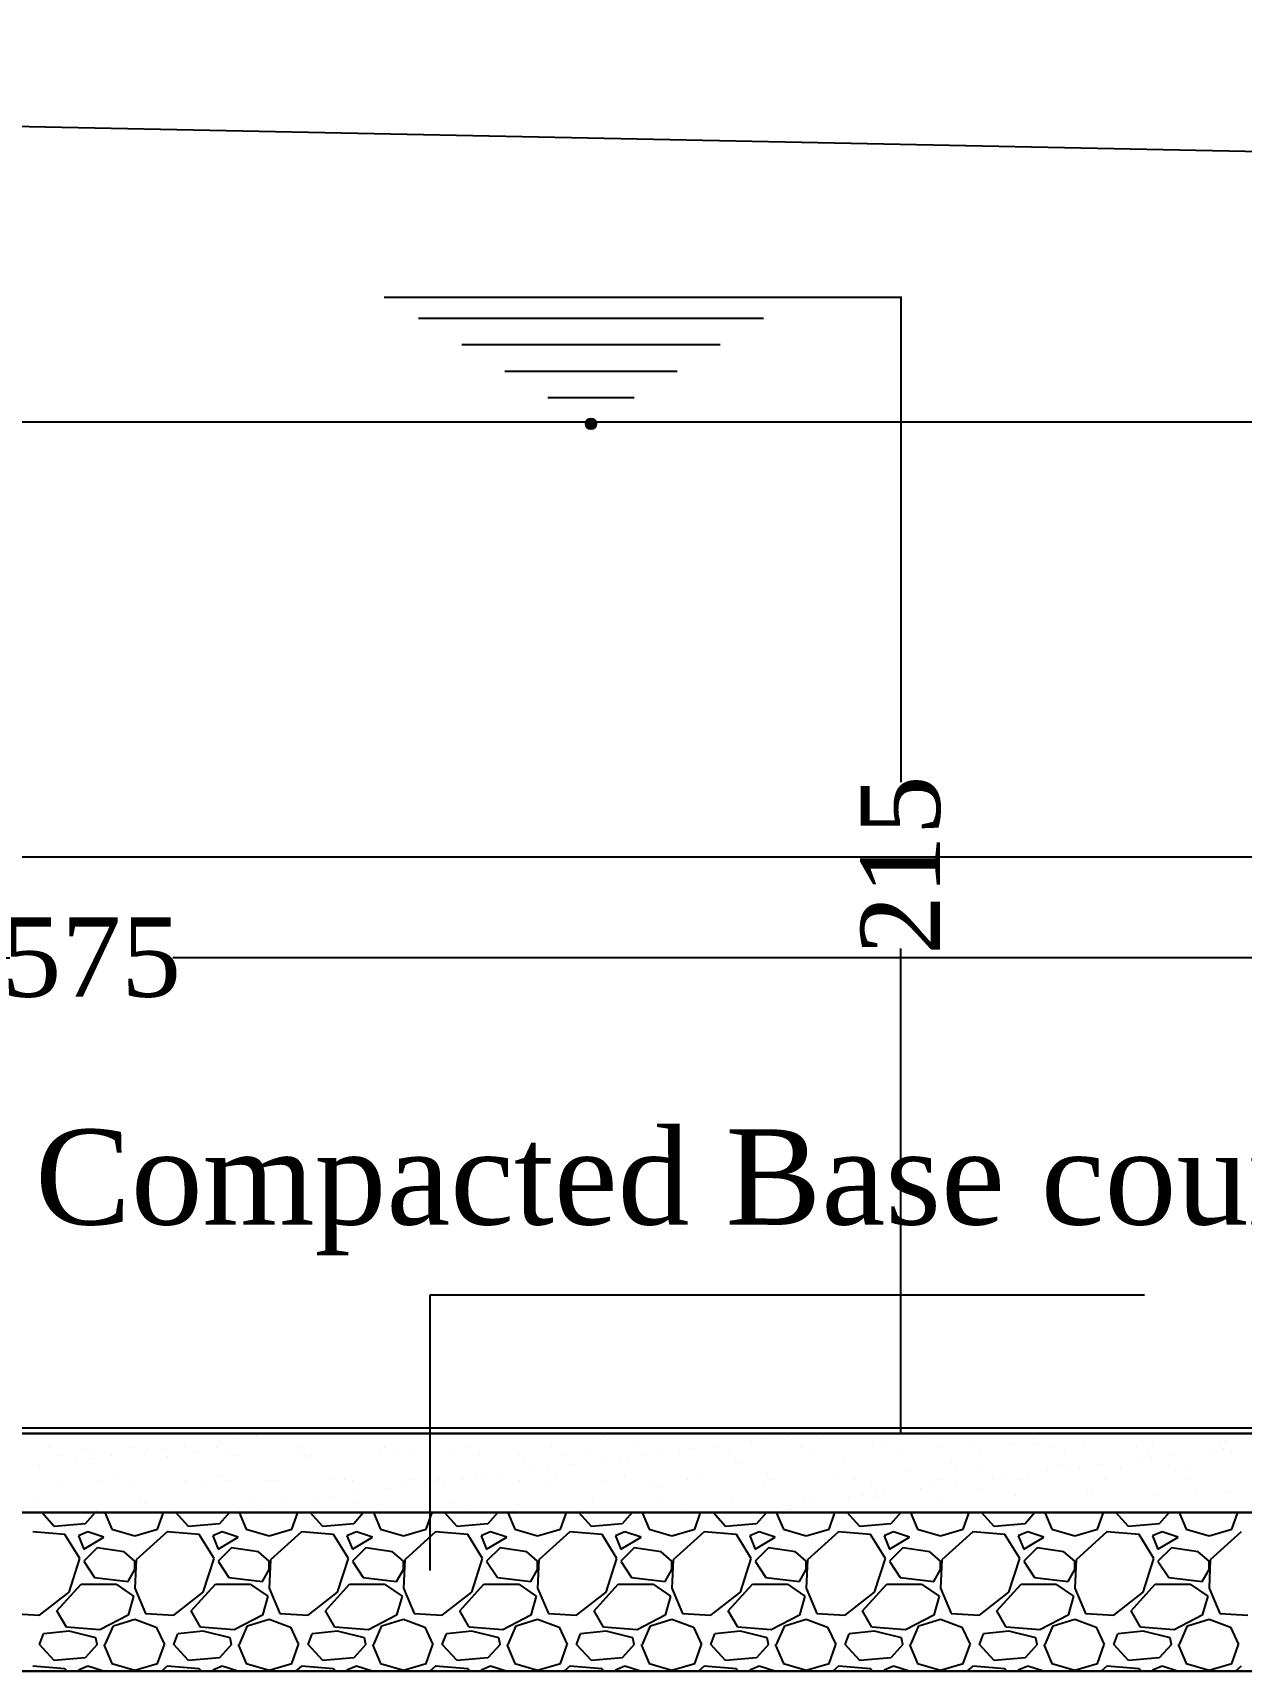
# Model space of a CAD drawing. Header units: centimetres. Extents: x 19229 to 24071, y 9408 to 14021.
# Drawn here: x 22945.7 to 23174.3, y 9780.1 to 10090.1 of the extents above; entities that cross this region are included whole.
import ezdxf

# ---------------------------------------------------------------- set-up
doc = ezdxf.new("R2010")
doc.units = ezdxf.units.CM
doc.layers.get('0').update_dxf_attribs({"linetype": 'CONTINUOUS'})
doc.layers.get('DEFPOINTS').update_dxf_attribs({"linetype": 'CONTINUOUS'})
doc.styles.add('style2', font='times.ttf', dxfattribs={"height": 15})
doc.styles.add('style3', font='times.ttf', dxfattribs={"height": 25})
doc.dimstyles.get("Standard").update_dxf_attribs({"dimtxt": 15, "dimasz": 0.18, "dimexe": 0.18, "dimexo": 0.0625, "dimgap": 0.09, "dimtad": 0, "dimdec": 0, "dimzin": 0, "dimdsep": 46, "dimtxsty": 'style2', "dimcen": 0.09, "dimadec": 0, "dimazin": 0, "dimtfac": 1, "dimtdec": 0, "dimtofl": 0, "dimtmove": 0, "dimatfit": 3, "dimfxl": 1, "dimtolj": 1, "dimtzin": 0, "dimarcsym": 0})
pattern_1 = [(37.5, (206.59, 209.377), (-1.60003, 48.941324), [0, -38.608, 0, -43.18, 0, -41.275]), (7.5, (206.59, 209.377), (44.95233, 71.68251), [0, -20.828, 0, -34.798, 0, -13.335]), (327.5, (175.35, 209.377), (79.09924, 0.14372), [0, -12.7, 0, -45.72, 0, -59.69]), (317.5, (175.35, 209.38), (76.35565, 22.29293), [0, -6.35, 0, -29.972, 0, -34.29])]

# ---------------------------------------------------------------- blocks, each defined once
blk = doc.blocks.new('*D12')
at = {"color": 0, "lineweight": -2, "transparency": 16777216}
for p, q in [((23090.48, 10040.13), (23110.07, 10040.13)), ((23109.89, 10039.95), (23109.89, 9948.36)), ((23109.89, 9825.31), (23109.89, 9916.89)), ((23090.48, 9825.13), (23110.07, 9825.13))]:
    blk.add_line(p, q, dxfattribs=at)
at = {"color": 0, "transparency": 16777216}
for points in [[(23109.86, 10039.95), (23109.92, 10039.95), (23109.89, 10040.13)], [(23109.86, 9825.31), (23109.92, 9825.31), (23109.89, 9825.13)]]:
    blk.add_solid(points, dxfattribs=at)
at = {"layer": 'DEFPOINTS', "color": 0, "transparency": 16777216}
for p in [(23090.41, 10040.13), (23090.41, 9825.13), (23109.89, 9825.13)]:
    blk.add_point(p, dxfattribs=at)
at = {"color": 0, "transparency": 16777216, "insert": (23109.89, 9932.63), "char_height": 15, "attachment_point": 5, "rotation": 90, "style": 'style2'}
blk.add_mtext('\\A1;215', dxfattribs=at)
blk = doc.blocks.new('*D21')
at = {"color": 0, "lineweight": -2, "ltscale": 20, "transparency": 16777216}
for p, q in [((22669.45, 9915.06), (22669.45, 9914.95)), ((22669.63, 9915.13), (22941.32, 9915.13)), ((23243.89, 9915.13), (22972.2, 9915.13)), ((23244.07, 9915.19), (23244.07, 9915.31))]:
    blk.add_line(p, q, dxfattribs=at)
at = {"color": 0, "ltscale": 20, "transparency": 16777216}
for points in [[(22669.63, 9915.16), (22669.63, 9915.1), (22669.45, 9915.13)], [(23243.89, 9915.16), (23243.89, 9915.1), (23244.07, 9915.13)]]:
    blk.add_solid(points, dxfattribs=at)
at = {"layer": 'DEFPOINTS', "color": 0, "ltscale": 20, "transparency": 16777216}
for p in [(22669.45, 9915.13), (23244.07, 9915.13), (23244.07, 9915.13)]:
    blk.add_point(p, dxfattribs=at)
at = {"color": 0, "ltscale": 20, "transparency": 16777216, "insert": (22956.76, 9915.13), "char_height": 15, "attachment_point": 5, "style": 'style2'}
blk.add_mtext('\\A1;575', dxfattribs=at)
blk = doc.blocks.new('*D22')
at = {"color": 0, "lineweight": -2, "ltscale": 20, "transparency": 16777216}
for p, q in [((20884.07, 10041.3), (20884.07, 9933.95)), ((23244.07, 10041.3), (23244.07, 9933.95)), ((20884.25, 9934.13), (22094.79, 9934.13)), ((23243.89, 9934.13), (22138, 9934.13))]:
    blk.add_line(p, q, dxfattribs=at)
at = {"color": 0, "ltscale": 20, "transparency": 16777216}
for points in [[(20884.25, 9934.16), (20884.25, 9934.1), (20884.07, 9934.13)], [(23243.89, 9934.16), (23243.89, 9934.1), (23244.07, 9934.13)]]:
    blk.add_solid(points, dxfattribs=at)
at = {"layer": 'DEFPOINTS', "color": 0, "ltscale": 20, "transparency": 16777216}
for p in [(20884.07, 10041.36), (23244.07, 10041.36), (23244.07, 9934.13)]:
    blk.add_point(p, dxfattribs=at)
at = {"color": 0, "ltscale": 20, "transparency": 16777216, "insert": (22116.39, 9934.13), "char_height": 15, "attachment_point": 5, "style": 'style2'}
blk.add_mtext('\\A1;2360', dxfattribs=at)

msp = doc.modelspace()

# ---------------------------------------------------------------- hatches: boundary and pattern name
h = msp.add_hatch(color=7)
h.dxf.hatch_style = 1
h.paths.add_polyline_path([(23050.29, 10016.13, 1), (23052.29, 10016.13, 1)])
h = msp.add_hatch()
h.set_pattern_fill('AR-SAND')
h.set_pattern_definition(pattern_1)
h.paths.add_polyline_path([(23245.07, 9825.13), (22846.17, 9825.13), (22846.17, 9815.13), (22846.17, 9810.13), (23245.07, 9810.13)])
h = msp.add_hatch()
h.set_pattern_fill('AR-SAND')
h.set_pattern_definition(pattern_1)
h.paths.add_polyline_path([(23245.07, 9825.13), (22846.17, 9825.13), (22846.17, 9815.13), (22846.17, 9810.13), (23245.07, 9810.13)])

# ---------------------------------------------------------------- linework, layer by layer
at = {"color": 7, "ltscale": 20}
msp.add_line((22068.45, 10090.13), (23254.33, 10066.13), dxfattribs=at)
at = {"color": 7}
for p, q in [((23012.16, 10040.13), (23090.41, 10040.13)), ((23018.68, 10036.13), (23083.89, 10036.13)), ((23026.83, 10031.13), (23075.74, 10031.13)), ((23034.98, 10026.13), (23067.59, 10026.13)), ((23043.14, 10021.13), (23059.44, 10021.13)), ((20883.07, 10016.51), (23245.07, 10016.51)), ((23020.84, 9799.18), (23020.84, 9851.34)), ((23020.84, 9851.34), (23155.98, 9851.34)), ((23243.57, 9826.13), (22445.07, 9826.13)), ((23245.07, 9825.13), (22445.07, 9825.13)), ((23245.07, 9825.13), (22445.07, 9825.13)), ((22445.07, 9825.13), (23245.07, 9825.13)), ((22983.86, 9823.96), (22983.86, 9823.96)), ((22987.99, 9824.51), (22987.99, 9824.51)), ((23053.83, 9824.52), (23053.83, 9824.52)), ((23073.52, 9824.93), (23073.52, 9824.93)), ((23084.26, 9824.03), (23084.26, 9824.03)), ((23088.39, 9824.57), (23088.39, 9824.57)), ((23093.85, 9824.76), (23093.85, 9824.76)), ((23114.48, 9824.31), (23114.48, 9824.31)), ((23134.8, 9824.13), (23134.8, 9824.13)), ((22948.89, 9822.38), (22948.89, 9822.38)), ((22951.03, 9821.02), (22951.03, 9821.02)), ((22955.71, 9822.17), (22955.71, 9822.17)), ((22956.65, 9821.31), (22956.65, 9821.31)), ((22960.64, 9820.91), (22960.64, 9820.91)), ((22964.71, 9822.41), (22964.71, 9822.41)), ((22966.85, 9821.05), (22966.85, 9821.05)), ((22967.54, 9821.81), (22967.54, 9821.81)), ((22970.18, 9822.16), (22970.18, 9822.16)), ((22974.31, 9822.71), (22974.31, 9822.71)), ((22976.34, 9821.72), (22976.34, 9821.72)), ((22980.53, 9822.44), (22980.53, 9822.44)), ((22981.21, 9823.61), (22981.21, 9823.61)), ((22982.67, 9821.08), (22982.67, 9821.08)), ((22984.49, 9820.97), (22984.49, 9820.97)), ((22996.35, 9822.47), (22996.35, 9822.47)), ((22996.67, 9821.54), (22996.67, 9821.54)), ((22997.49, 9820.9), (22997.49, 9820.9)), ((22998.49, 9821.1), (22998.49, 9821.1)), ((23011.21, 9821.4), (23011.21, 9821.4)), ((23012.17, 9822.5), (23012.17, 9822.5)), ((23014.31, 9821.13), (23014.31, 9821.13)), ((23017.3, 9821.1), (23017.3, 9821.1)), ((23024.51, 9821.57), (23024.51, 9821.57)), ((23027.99, 9822.53), (23027.99, 9822.53)), ((23030.13, 9821.16), (23030.13, 9821.16)), ((23037.5, 9821.51), (23037.5, 9821.51)), ((23037.62, 9820.92), (23037.62, 9820.92)), ((23043.81, 9822.56), (23043.81, 9822.56)), ((23045.95, 9821.19), (23045.95, 9821.19)), ((23051.22, 9822), (23051.22, 9822)), ((23059.63, 9822.58), (23059.63, 9822.58)), ((23061.04, 9820.97), (23061.04, 9820.97)), ((23061.77, 9821.22), (23061.77, 9821.22)), ((23064.52, 9822.17), (23064.52, 9822.17)), ((23067.94, 9821.88), (23067.94, 9821.88)), ((23070.59, 9822.23), (23070.59, 9822.23)), ((23074.72, 9822.77), (23074.72, 9822.77)), ((23075.45, 9822.61), (23075.45, 9822.61)), ((23077.51, 9822.11), (23077.51, 9822.11)), ((23077.59, 9821.25), (23077.59, 9821.25)), ((23081.62, 9823.68), (23081.62, 9823.68)), ((23091.23, 9822.6), (23091.23, 9822.6)), ((23091.27, 9822.64), (23091.27, 9822.64)), ((23093.41, 9821.28), (23093.41, 9821.28)), ((23094.78, 9823.9), (23094.78, 9823.9)), ((23104.53, 9822.77), (23104.53, 9822.77)), ((23107.09, 9822.67), (23107.09, 9822.67)), ((23109.23, 9821.31), (23109.23, 9821.31)), ((23117.53, 9822.71), (23117.53, 9822.71)), ((23122.91, 9822.7), (23122.91, 9822.7)), ((23125.05, 9821.33), (23125.05, 9821.33)), ((23131.25, 9823.2), (23131.25, 9823.2)), ((23135.74, 9823.27), (23135.74, 9823.27)), ((23138.73, 9822.73), (23138.73, 9822.73)), ((23140.87, 9821.36), (23140.87, 9821.36)), ((23144.55, 9823.37), (23144.55, 9823.37)), ((23154.55, 9822.76), (23154.55, 9822.76)), ((23155.43, 9823.68), (23155.43, 9823.68)), ((23156.69, 9821.39), (23156.69, 9821.39)), ((23157.54, 9823.31), (23157.54, 9823.31)), ((23161.45, 9821.04), (23161.45, 9821.04)), ((23168.35, 9821.94), (23168.35, 9821.94)), ((23170.37, 9822.79), (23170.37, 9822.79)), ((23170.99, 9822.29), (23170.99, 9822.29)), ((23171.26, 9823.8), (23171.26, 9823.8)), ((23172.51, 9821.42), (23172.51, 9821.42)), ((22946.97, 9819.1), (22946.97, 9819.1)), ((22953.87, 9820.01), (22953.87, 9820.01)), ((22956.51, 9820.36), (22956.51, 9820.36)), ((22957.48, 9820.3), (22957.48, 9820.3)), ((22971.2, 9820.8), (22971.2, 9820.8)), ((22997.6, 9820.69), (22997.6, 9820.69)), ((23038.56, 9820.06), (23038.56, 9820.06)), ((23040.6, 9818.28), (23040.6, 9818.28)), ((23043.24, 9818.63), (23043.24, 9818.63)), ((23047.37, 9819.17), (23047.37, 9819.17)), ((23054.27, 9820.08), (23054.27, 9820.08)), ((23056.91, 9820.43), (23056.91, 9820.43)), ((23058.25, 9820.47), (23058.25, 9820.47)), ((23078.58, 9820.3), (23078.58, 9820.3)), ((23079.51, 9819.44), (23079.51, 9819.44)), ((23099.2, 9819.85), (23099.2, 9819.85)), ((23111.4, 9818.01), (23111.4, 9818.01)), ((23119.53, 9819.67), (23119.53, 9819.67)), ((23120.47, 9818.82), (23120.47, 9818.82)), ((23124.7, 9818.18), (23124.7, 9818.18)), ((23137.69, 9818.12), (23137.69, 9818.12)), ((23140.16, 9819.22), (23140.16, 9819.22)), ((23141, 9818.34), (23141, 9818.34)), ((23143.64, 9818.69), (23143.64, 9818.69)), ((23147.77, 9819.24), (23147.77, 9819.24)), ((23151.41, 9818.61), (23151.41, 9818.61)), ((23154.67, 9820.14), (23154.67, 9820.14)), ((23157.32, 9820.49), (23157.32, 9820.49)), ((23160.49, 9819.05), (23160.49, 9819.05)), ((23161.42, 9818.19), (23161.42, 9818.19)), ((23164.71, 9818.78), (23164.71, 9818.78)), ((22951.35, 9815.6), (22951.35, 9815.6)), ((22958.74, 9816.11), (22958.74, 9816.11)), ((22961.07, 9817.26), (22961.07, 9817.26)), ((22964.65, 9815.77), (22964.65, 9815.77)), ((22974.56, 9816.13), (22974.56, 9816.13)), ((22977.64, 9815.71), (22977.64, 9815.71)), ((22981.4, 9817.09), (22981.4, 9817.09)), ((22982.33, 9816.23), (22982.33, 9816.23)), ((22990.38, 9816.16), (22990.38, 9816.16)), ((22991.36, 9816.2), (22991.36, 9816.2)), ((23002.02, 9816.64), (23002.02, 9816.64)), ((23004.66, 9816.37), (23004.66, 9816.37)), ((23006.2, 9816.19), (23006.2, 9816.19)), ((23013.25, 9814.68), (23013.25, 9814.68)), ((23015.89, 9815.03), (23015.89, 9815.03)), ((23017.65, 9816.31), (23017.65, 9816.31)), ((23020.02, 9815.57), (23020.02, 9815.57)), ((23022.02, 9816.22), (23022.02, 9816.22)), ((23022.35, 9816.46), (23022.35, 9816.46)), ((23023.29, 9815.6), (23023.29, 9815.6)), ((23026.92, 9816.48), (23026.92, 9816.48)), ((23029.57, 9816.83), (23029.57, 9816.83)), ((23031.38, 9816.8), (23031.38, 9816.8)), ((23033.7, 9817.37), (23033.7, 9817.37)), ((23037.84, 9816.25), (23037.84, 9816.25)), ((23042.98, 9816.01), (23042.98, 9816.01)), ((23044.67, 9816.97), (23044.67, 9816.97)), ((23053.66, 9816.28), (23053.66, 9816.28)), ((23057.67, 9816.91), (23057.67, 9816.91)), ((23063.31, 9815.84), (23063.31, 9815.84)), ((23064.24, 9814.98), (23064.24, 9814.98)), ((23069.48, 9816.31), (23069.48, 9816.31)), ((23071.39, 9817.41), (23071.39, 9817.41)), ((23083.93, 9815.39), (23083.93, 9815.39)), ((23084.69, 9817.58), (23084.69, 9817.58)), ((23085.3, 9816.34), (23085.3, 9816.34)), ((23097.68, 9817.51), (23097.68, 9817.51)), ((23101.12, 9816.36), (23101.12, 9816.36)), ((23104.26, 9815.21), (23104.26, 9815.21)), ((23113.65, 9814.74), (23113.65, 9814.74)), ((23116.29, 9815.09), (23116.29, 9815.09)), ((23116.94, 9816.39), (23116.94, 9816.39)), ((23120.42, 9815.64), (23120.42, 9815.64)), ((23124.89, 9814.77), (23124.89, 9814.77)), ((23127.32, 9816.54), (23127.32, 9816.54)), ((23129.97, 9816.89), (23129.97, 9816.89)), ((23132.76, 9816.42), (23132.76, 9816.42)), ((23134.1, 9817.44), (23134.1, 9817.44)), ((23148.58, 9816.45), (23148.58, 9816.45)), ((23164.4, 9816.48), (23164.4, 9816.48)), ((22945.8, 9812.8), (22945.8, 9812.8)), ((22966.13, 9812.63), (22966.13, 9812.63)), ((22967.06, 9811.77), (22967.06, 9811.77)), ((22986.75, 9812.18), (22986.75, 9812.18)), ((22992.67, 9811.97), (22992.67, 9811.97)), ((22999.57, 9812.88), (22999.57, 9812.88)), ((23002.22, 9813.23), (23002.22, 9813.23)), ((23006.35, 9813.77), (23006.35, 9813.77)), ((23007.08, 9812), (23007.08, 9812)), ((23011.53, 9811.61), (23011.53, 9811.61)), ((23024.83, 9811.78), (23024.83, 9811.78)), ((23027.71, 9811.55), (23027.71, 9811.55)), ((23037.82, 9811.72), (23037.82, 9811.72)), ((23051.54, 9812.21), (23051.54, 9812.21)), ((23064.84, 9812.38), (23064.84, 9812.38)), ((23077.83, 9812.32), (23077.83, 9812.32)), ((23091.55, 9812.81), (23091.55, 9812.81)), ((23093.08, 9812.03), (23093.08, 9812.03)), ((23099.98, 9812.94), (23099.98, 9812.94)), ((23102.62, 9813.29), (23102.62, 9813.29)), ((23104.85, 9812.98), (23104.85, 9812.98)), ((23105.2, 9814.36), (23105.2, 9814.36)), ((23106.75, 9813.84), (23106.75, 9813.84)), ((23117.85, 9812.92), (23117.85, 9812.92)), ((23131.57, 9813.41), (23131.57, 9813.41)), ((23144.87, 9813.58), (23144.87, 9813.58)), ((23145.21, 9814.59), (23145.21, 9814.59)), ((23146.15, 9813.73), (23146.15, 9813.73)), ((23157.86, 9813.52), (23157.86, 9813.52)), ((23165.84, 9814.14), (23165.84, 9814.14)), ((23171.58, 9814.02), (23171.58, 9814.02)), ((23270.07, 9810.13), (22445.07, 9810.13)), ((23245.07, 9810.13), (22445.07, 9810.13)), ((22445.07, 9810.13), (23245.07, 9810.13)), ((22949.75, 9807.53), (22947.37, 9810.13)), ((22957.47, 9810.13), (22955.59, 9808.04)), ((22957.8, 9810.51), (22957.8, 9810.51)), ((22959.34, 9810.13), (22960.67, 9807.02)), ((22969.31, 9807.02), (22970.42, 9810.13)), ((22971.52, 9811.01), (22971.52, 9811.01)), ((22975.15, 9807.53), (22972.77, 9810.13)), ((22979, 9810.17), (22979, 9810.17)), ((22982.87, 9810.13), (22980.99, 9808.04)), ((22984.74, 9810.13), (22986.07, 9807.02)), ((22984.81, 9811.18), (22984.81, 9811.18)), ((22985.9, 9811.08), (22985.9, 9811.08)), ((22988.54, 9811.43), (22988.54, 9811.43)), ((22994.71, 9807.02), (22995.82, 9810.13)), ((22997.81, 9811.12), (22997.81, 9811.12)), ((23000.55, 9807.53), (22998.17, 9810.13)), ((23008.27, 9810.13), (23006.39, 9808.04)), ((23008.02, 9811.15), (23008.02, 9811.15)), ((23010.14, 9810.13), (23011.47, 9807.02)), ((23020.11, 9807.02), (23021.22, 9810.13)), ((23025.95, 9807.53), (23023.57, 9810.13)), ((23033.67, 9810.13), (23031.79, 9808.04)), ((23035.54, 9810.13), (23036.87, 9807.02)), ((23045.51, 9807.02), (23046.62, 9810.13)), ((23048.03, 9811.38), (23048.03, 9811.38)), ((23048.97, 9810.52), (23048.97, 9810.52)), ((23051.35, 9807.53), (23048.97, 9810.13)), ((23059.07, 9810.13), (23057.19, 9808.04)), ((23060.94, 9810.13), (23062.27, 9807.02)), ((23068.66, 9810.93), (23068.66, 9810.93)), ((23070.91, 9807.02), (23072.02, 9810.13)), ((23076.75, 9807.53), (23074.37, 9810.13)), ((23079.4, 9810.23), (23079.4, 9810.23)), ((23084.47, 9810.13), (23082.59, 9808.04)), ((23086.3, 9811.14), (23086.3, 9811.14)), ((23086.34, 9810.13), (23087.67, 9807.02)), ((23088.95, 9811.49), (23088.95, 9811.49)), ((23088.99, 9810.76), (23088.99, 9810.76)), ((23096.31, 9807.02), (23097.42, 9810.13)), ((23102.15, 9807.53), (23099.77, 9810.13)), ((23109.87, 9810.13), (23107.99, 9808.04)), ((23109.62, 9810.31), (23109.62, 9810.31)), ((23111.74, 9810.13), (23113.07, 9807.02)), ((23121.71, 9807.02), (23122.82, 9810.13)), ((23127.55, 9807.53), (23125.17, 9810.13)), ((23129.94, 9810.13), (23129.94, 9810.13)), ((23135.27, 9810.13), (23133.39, 9808.04)), ((23137.14, 9810.13), (23138.47, 9807.02)), ((23147.11, 9807.02), (23148.22, 9810.13)), ((23152.95, 9807.53), (23150.57, 9810.13)), ((23160.67, 9810.13), (23158.79, 9808.04)), ((23162.54, 9810.13), (23163.87, 9807.02)), ((23172.51, 9807.02), (23173.62, 9810.13)), ((22951.78, 9806), (22945.69, 9806.51)), ((22955.59, 9808.04), (22949.75, 9807.53)), ((22954.58, 9801.43), (22951.78, 9806)), ((22956.1, 9806.51), (22954.32, 9805.75)), ((22954.32, 9805.75), (22955.34, 9803.21)), ((22955.34, 9803.21), (22959.15, 9805.5)), ((22959.15, 9805.5), (22956.1, 9806.51)), ((22960.67, 9807.02), (22964.99, 9805.75)), ((22964.99, 9805.75), (22969.31, 9807.02)), ((22971.09, 9806.51), (22965.24, 9801.18)), ((22977.18, 9806), (22971.09, 9806.51)), ((22980.99, 9808.04), (22975.15, 9807.53)), ((22979.98, 9801.43), (22977.18, 9806)), ((22981.5, 9806.51), (22979.72, 9805.75)), ((22979.72, 9805.75), (22980.74, 9803.21)), ((22980.74, 9803.21), (22984.55, 9805.5)), ((22984.55, 9805.5), (22981.5, 9806.51)), ((22986.07, 9807.02), (22990.39, 9805.75)), ((22990.39, 9805.75), (22994.71, 9807.02)), ((22996.49, 9806.51), (22990.64, 9801.18)), ((23002.58, 9806), (22996.49, 9806.51)), ((23006.39, 9808.04), (23000.55, 9807.53)), ((23005.38, 9801.43), (23002.58, 9806)), ((23006.9, 9806.51), (23005.12, 9805.75)), ((23005.12, 9805.75), (23006.14, 9803.21)), ((23006.14, 9803.21), (23009.95, 9805.5)), ((23009.95, 9805.5), (23006.9, 9806.51)), ((23011.47, 9807.02), (23015.79, 9805.75)), ((23015.79, 9805.75), (23020.11, 9807.02)), ((23021.89, 9806.51), (23016.04, 9801.18)), ((23027.98, 9806), (23021.89, 9806.51)), ((23031.79, 9808.04), (23025.95, 9807.53)), ((23030.78, 9801.43), (23027.98, 9806)), ((23032.3, 9806.51), (23030.52, 9805.75)), ((23030.52, 9805.75), (23031.54, 9803.21)), ((23031.54, 9803.21), (23035.35, 9805.5)), ((23035.35, 9805.5), (23032.3, 9806.51)), ((23036.87, 9807.02), (23041.19, 9805.75)), ((23041.19, 9805.75), (23045.51, 9807.02)), ((23047.29, 9806.51), (23041.44, 9801.18)), ((23053.38, 9806), (23047.29, 9806.51)), ((23057.19, 9808.04), (23051.35, 9807.53)), ((23056.18, 9801.43), (23053.38, 9806)), ((23057.7, 9806.51), (23055.92, 9805.75)), ((23055.92, 9805.75), (23056.94, 9803.21)), ((23056.94, 9803.21), (23060.75, 9805.5)), ((23060.75, 9805.5), (23057.7, 9806.51)), ((23062.27, 9807.02), (23066.59, 9805.75)), ((23066.59, 9805.75), (23070.91, 9807.02)), ((23072.69, 9806.51), (23066.84, 9801.18)), ((23078.78, 9806), (23072.69, 9806.51)), ((23082.59, 9808.04), (23076.75, 9807.53)), ((23081.58, 9801.43), (23078.78, 9806)), ((23083.1, 9806.51), (23081.32, 9805.75)), ((23081.32, 9805.75), (23082.34, 9803.21)), ((23082.34, 9803.21), (23086.15, 9805.5)), ((23086.15, 9805.5), (23083.1, 9806.51)), ((23087.67, 9807.02), (23091.99, 9805.75)), ((23091.99, 9805.75), (23096.31, 9807.02)), ((23098.09, 9806.51), (23092.24, 9801.18)), ((23104.18, 9806), (23098.09, 9806.51)), ((23107.99, 9808.04), (23102.15, 9807.53)), ((23106.98, 9801.43), (23104.18, 9806)), ((23108.5, 9806.51), (23106.72, 9805.75)), ((23106.72, 9805.75), (23107.74, 9803.21)), ((23107.74, 9803.21), (23111.55, 9805.5)), ((23111.55, 9805.5), (23108.5, 9806.51)), ((23113.07, 9807.02), (23117.39, 9805.75)), ((23117.39, 9805.75), (23121.71, 9807.02)), ((23123.49, 9806.51), (23117.64, 9801.18)), ((23129.58, 9806), (23123.49, 9806.51)), ((23133.39, 9808.04), (23127.55, 9807.53)), ((23132.38, 9801.43), (23129.58, 9806)), ((23133.9, 9806.51), (23132.12, 9805.75)), ((23132.12, 9805.75), (23133.14, 9803.21)), ((23133.14, 9803.21), (23136.95, 9805.5)), ((23136.95, 9805.5), (23133.9, 9806.51)), ((23138.47, 9807.02), (23142.79, 9805.75)), ((23142.79, 9805.75), (23147.11, 9807.02)), ((23148.89, 9806.51), (23143.04, 9801.18)), ((23154.98, 9806), (23148.89, 9806.51)), ((23158.79, 9808.04), (23152.95, 9807.53)), ((23157.78, 9801.43), (23154.98, 9806)), ((23159.3, 9806.51), (23157.52, 9805.75)), ((23157.52, 9805.75), (23158.54, 9803.21)), ((23158.54, 9803.21), (23162.35, 9805.5)), ((23162.35, 9805.5), (23159.3, 9806.51)), ((23163.87, 9807.02), (23168.19, 9805.75)), ((23168.19, 9805.75), (23172.51, 9807.02)), ((23174.29, 9806.51), (23168.44, 9801.18)), ((22957.88, 9803.46), (22955.34, 9800.92)), ((22962.96, 9802.7), (22957.88, 9803.46)), ((22964.99, 9800.92), (22962.96, 9802.7)), ((22983.28, 9803.46), (22980.74, 9800.92)), ((22988.36, 9802.7), (22983.28, 9803.46)), ((22990.39, 9800.92), (22988.36, 9802.7)), ((23008.68, 9803.46), (23006.14, 9800.92)), ((23013.76, 9802.7), (23008.68, 9803.46)), ((23015.79, 9800.92), (23013.76, 9802.7)), ((23034.08, 9803.46), (23031.54, 9800.92)), ((23039.16, 9802.7), (23034.08, 9803.46)), ((23041.19, 9800.92), (23039.16, 9802.7)), ((23059.48, 9803.46), (23056.94, 9800.92)), ((23064.56, 9802.7), (23059.48, 9803.46)), ((23066.59, 9800.92), (23064.56, 9802.7)), ((23084.88, 9803.46), (23082.34, 9800.92)), ((23089.96, 9802.7), (23084.88, 9803.46)), ((23091.99, 9800.92), (23089.96, 9802.7)), ((23110.28, 9803.46), (23107.74, 9800.92)), ((23115.36, 9802.7), (23110.28, 9803.46)), ((23117.39, 9800.92), (23115.36, 9802.7)), ((23135.68, 9803.46), (23133.14, 9800.92)), ((23140.76, 9802.7), (23135.68, 9803.46)), ((23142.79, 9800.92), (23140.76, 9802.7)), ((23161.08, 9803.46), (23158.54, 9800.92)), ((23166.16, 9802.7), (23161.08, 9803.46)), ((23168.19, 9800.92), (23166.16, 9802.7)), ((22952.54, 9795.08), (22954.58, 9801.43)), ((22955.34, 9800.92), (22957.37, 9797.88)), ((22963.72, 9797.11), (22964.99, 9799.4)), ((22965.24, 9801.18), (22964.99, 9795.84)), ((22964.99, 9799.4), (22964.99, 9800.92)), ((22977.94, 9795.08), (22979.98, 9801.43)), ((22980.74, 9800.92), (22982.77, 9797.88)), ((22989.12, 9797.11), (22990.39, 9799.4)), ((22990.64, 9801.18), (22990.39, 9795.84)), ((22990.39, 9799.4), (22990.39, 9800.92)), ((23003.34, 9795.08), (23005.38, 9801.43)), ((23006.14, 9800.92), (23008.17, 9797.88)), ((23014.52, 9797.11), (23015.79, 9799.4)), ((23016.04, 9801.18), (23015.79, 9795.84)), ((23015.79, 9799.4), (23015.79, 9800.92)), ((23028.74, 9795.08), (23030.78, 9801.43)), ((23031.54, 9800.92), (23033.57, 9797.88)), ((23039.92, 9797.11), (23041.19, 9799.4)), ((23041.44, 9801.18), (23041.19, 9795.84)), ((23041.19, 9799.4), (23041.19, 9800.92)), ((23054.14, 9795.08), (23056.18, 9801.43)), ((23056.94, 9800.92), (23058.97, 9797.88)), ((23065.32, 9797.11), (23066.59, 9799.4)), ((23066.84, 9801.18), (23066.59, 9795.84)), ((23066.59, 9799.4), (23066.59, 9800.92)), ((23079.54, 9795.08), (23081.58, 9801.43)), ((23082.34, 9800.92), (23084.37, 9797.88)), ((23090.72, 9797.11), (23091.99, 9799.4)), ((23092.24, 9801.18), (23091.99, 9795.84)), ((23091.99, 9799.4), (23091.99, 9800.92)), ((23104.94, 9795.08), (23106.98, 9801.43)), ((23107.74, 9800.92), (23109.77, 9797.88)), ((23116.12, 9797.11), (23117.39, 9799.4)), ((23117.64, 9801.18), (23117.39, 9795.84)), ((23117.39, 9799.4), (23117.39, 9800.92)), ((23130.34, 9795.08), (23132.38, 9801.43)), ((23133.14, 9800.92), (23135.17, 9797.88)), ((23141.52, 9797.11), (23142.79, 9799.4)), ((23143.04, 9801.18), (23142.79, 9795.84)), ((23142.79, 9799.4), (23142.79, 9800.92)), ((23155.74, 9795.08), (23157.78, 9801.43)), ((23158.54, 9800.92), (23160.57, 9797.88)), ((23166.92, 9797.11), (23168.19, 9799.4)), ((23168.44, 9801.18), (23168.19, 9795.84)), ((23168.19, 9799.4), (23168.19, 9800.92)), ((22950.26, 9791.53), (22954.83, 9796.61)), ((22954.83, 9796.61), (22961.43, 9796.61)), ((22957.37, 9797.88), (22963.72, 9797.11)), ((22961.43, 9796.61), (22964.74, 9794.32)), ((22975.66, 9791.53), (22980.23, 9796.61)), ((22980.23, 9796.61), (22986.83, 9796.61)), ((22982.77, 9797.88), (22989.12, 9797.11)), ((22986.83, 9796.61), (22990.14, 9794.32)), ((23001.06, 9791.53), (23005.63, 9796.61)), ((23005.63, 9796.61), (23012.23, 9796.61)), ((23008.17, 9797.88), (23014.52, 9797.11)), ((23012.23, 9796.61), (23015.54, 9794.32)), ((23026.46, 9791.53), (23031.03, 9796.61)), ((23031.03, 9796.61), (23037.63, 9796.61)), ((23033.57, 9797.88), (23039.92, 9797.11)), ((23037.63, 9796.61), (23040.94, 9794.32)), ((23051.86, 9791.53), (23056.43, 9796.61)), ((23056.43, 9796.61), (23063.03, 9796.61)), ((23058.97, 9797.88), (23065.32, 9797.11)), ((23063.03, 9796.61), (23066.34, 9794.32)), ((23077.26, 9791.53), (23081.83, 9796.61)), ((23081.83, 9796.61), (23088.43, 9796.61)), ((23084.37, 9797.88), (23090.72, 9797.11)), ((23088.43, 9796.61), (23091.74, 9794.32)), ((23102.66, 9791.53), (23107.23, 9796.61)), ((23107.23, 9796.61), (23113.83, 9796.61)), ((23109.77, 9797.88), (23116.12, 9797.11)), ((23113.83, 9796.61), (23117.14, 9794.32)), ((23128.06, 9791.53), (23132.63, 9796.61)), ((23132.63, 9796.61), (23139.23, 9796.61)), ((23135.17, 9797.88), (23141.52, 9797.11)), ((23139.23, 9796.61), (23142.54, 9794.32)), ((23153.46, 9791.53), (23158.03, 9796.61)), ((23158.03, 9796.61), (23164.63, 9796.61)), ((23160.57, 9797.88), (23166.92, 9797.11)), ((23164.63, 9796.61), (23167.94, 9794.32)), ((22946.96, 9790.76), (22952.54, 9795.08)), ((22964.74, 9794.32), (22963.72, 9790.76)), ((22964.99, 9795.84), (22967.02, 9791.02)), ((22972.36, 9790.76), (22977.94, 9795.08)), ((22990.14, 9794.32), (22989.12, 9790.76)), ((22990.39, 9795.84), (22992.42, 9791.02)), ((22997.76, 9790.76), (23003.34, 9795.08)), ((23015.54, 9794.32), (23014.52, 9790.76)), ((23015.79, 9795.84), (23017.82, 9791.02)), ((23023.16, 9790.76), (23028.74, 9795.08)), ((23040.94, 9794.32), (23039.92, 9790.76)), ((23041.19, 9795.84), (23043.22, 9791.02)), ((23048.56, 9790.76), (23054.14, 9795.08)), ((23066.34, 9794.32), (23065.32, 9790.76)), ((23066.59, 9795.84), (23068.62, 9791.02)), ((23073.96, 9790.76), (23079.54, 9795.08)), ((23091.74, 9794.32), (23090.72, 9790.76)), ((23091.99, 9795.84), (23094.02, 9791.02)), ((23099.36, 9790.76), (23104.94, 9795.08)), ((23117.14, 9794.32), (23116.12, 9790.76)), ((23117.39, 9795.84), (23119.42, 9791.02)), ((23124.76, 9790.76), (23130.34, 9795.08)), ((23142.54, 9794.32), (23141.52, 9790.76)), ((23142.79, 9795.84), (23144.82, 9791.02)), ((23150.16, 9790.76), (23155.74, 9795.08)), ((23167.94, 9794.32), (23166.92, 9790.76)), ((23168.19, 9795.84), (23170.22, 9791.02)), ((22941.62, 9791.02), (22946.96, 9790.76)), ((22952.04, 9788.48), (22950.26, 9791.53)), ((22963.72, 9790.76), (22958.39, 9787.97)), ((22960.93, 9788.73), (22964.99, 9790)), ((22964.99, 9790), (22969.05, 9788.48)), ((22967.02, 9791.02), (22972.36, 9790.76)), ((22977.44, 9788.48), (22975.66, 9791.53)), ((22989.12, 9790.76), (22983.79, 9787.97)), ((22986.33, 9788.73), (22990.39, 9790)), ((22990.39, 9790), (22994.45, 9788.48)), ((22992.42, 9791.02), (22997.76, 9790.76)), ((23002.84, 9788.48), (23001.06, 9791.53)), ((23014.52, 9790.76), (23009.19, 9787.97)), ((23011.73, 9788.73), (23015.79, 9790)), ((23015.79, 9790), (23019.85, 9788.48)), ((23017.82, 9791.02), (23023.16, 9790.76)), ((23028.24, 9788.48), (23026.46, 9791.53)), ((23039.92, 9790.76), (23034.59, 9787.97)), ((23037.13, 9788.73), (23041.19, 9790)), ((23041.19, 9790), (23045.25, 9788.48)), ((23043.22, 9791.02), (23048.56, 9790.76)), ((23053.64, 9788.48), (23051.86, 9791.53)), ((23065.32, 9790.76), (23059.99, 9787.97)), ((23062.53, 9788.73), (23066.59, 9790)), ((23066.59, 9790), (23070.65, 9788.48)), ((23068.62, 9791.02), (23073.96, 9790.76)), ((23079.04, 9788.48), (23077.26, 9791.53)), ((23090.72, 9790.76), (23085.39, 9787.97)), ((23087.93, 9788.73), (23091.99, 9790)), ((23091.99, 9790), (23096.05, 9788.48)), ((23094.02, 9791.02), (23099.36, 9790.76)), ((23104.44, 9788.48), (23102.66, 9791.53)), ((23116.12, 9790.76), (23110.79, 9787.97)), ((23113.33, 9788.73), (23117.39, 9790)), ((23117.39, 9790), (23121.45, 9788.48)), ((23119.42, 9791.02), (23124.76, 9790.76)), ((23129.84, 9788.48), (23128.06, 9791.53)), ((23141.52, 9790.76), (23136.19, 9787.97)), ((23138.73, 9788.73), (23142.79, 9790)), ((23142.79, 9790), (23146.85, 9788.48)), ((23144.82, 9791.02), (23150.16, 9790.76)), ((23155.24, 9788.48), (23153.46, 9791.53)), ((23166.92, 9790.76), (23161.59, 9787.97)), ((23164.13, 9788.73), (23168.19, 9790)), ((23168.19, 9790), (23172.25, 9788.48)), ((23170.22, 9791.02), (23175.56, 9790.76)), ((22946.96, 9785.18), (22947.72, 9787.21)), ((22952.54, 9787.72), (22947.72, 9787.21)), ((22958.39, 9787.97), (22952.04, 9788.48)), ((22957.62, 9786.45), (22952.54, 9787.72)), ((22959.4, 9785.18), (22960.93, 9788.73)), ((22969.05, 9788.48), (22970.58, 9785.18)), ((22972.36, 9785.18), (22973.12, 9787.21)), ((22977.94, 9787.72), (22973.12, 9787.21)), ((22983.79, 9787.97), (22977.44, 9788.48)), ((22983.02, 9786.45), (22977.94, 9787.72)), ((22984.8, 9785.18), (22986.33, 9788.73)), ((22994.45, 9788.48), (22995.98, 9785.18)), ((22997.76, 9785.18), (22998.52, 9787.21)), ((23003.34, 9787.72), (22998.52, 9787.21)), ((23009.19, 9787.97), (23002.84, 9788.48)), ((23008.42, 9786.45), (23003.34, 9787.72)), ((23010.2, 9785.18), (23011.73, 9788.73)), ((23019.85, 9788.48), (23021.38, 9785.18)), ((23023.16, 9785.18), (23023.92, 9787.21)), ((23028.74, 9787.72), (23023.92, 9787.21)), ((23034.59, 9787.97), (23028.24, 9788.48)), ((23033.82, 9786.45), (23028.74, 9787.72)), ((23035.6, 9785.18), (23037.13, 9788.73)), ((23045.25, 9788.48), (23046.78, 9785.18)), ((23048.56, 9785.18), (23049.32, 9787.21)), ((23054.14, 9787.72), (23049.32, 9787.21)), ((23059.99, 9787.97), (23053.64, 9788.48)), ((23059.22, 9786.45), (23054.14, 9787.72)), ((23061, 9785.18), (23062.53, 9788.73)), ((23070.65, 9788.48), (23072.18, 9785.18)), ((23073.96, 9785.18), (23074.72, 9787.21)), ((23079.54, 9787.72), (23074.72, 9787.21)), ((23085.39, 9787.97), (23079.04, 9788.48)), ((23084.62, 9786.45), (23079.54, 9787.72)), ((23086.4, 9785.18), (23087.93, 9788.73)), ((23096.05, 9788.48), (23097.58, 9785.18)), ((23099.36, 9785.18), (23100.12, 9787.21)), ((23104.94, 9787.72), (23100.12, 9787.21)), ((23110.79, 9787.97), (23104.44, 9788.48)), ((23110.02, 9786.45), (23104.94, 9787.72)), ((23111.8, 9785.18), (23113.33, 9788.73)), ((23121.45, 9788.48), (23122.98, 9785.18)), ((23124.76, 9785.18), (23125.52, 9787.21)), ((23130.34, 9787.72), (23125.52, 9787.21)), ((23136.19, 9787.97), (23129.84, 9788.48)), ((23135.42, 9786.45), (23130.34, 9787.72)), ((23137.2, 9785.18), (23138.73, 9788.73)), ((23146.85, 9788.48), (23148.38, 9785.18)), ((23150.16, 9785.18), (23150.92, 9787.21)), ((23155.74, 9787.72), (23150.92, 9787.21)), ((23161.59, 9787.97), (23155.24, 9788.48)), ((23160.82, 9786.45), (23155.74, 9787.72)), ((23162.6, 9785.18), (23164.13, 9788.73)), ((23172.25, 9788.48), (23173.78, 9785.18)), ((22949.75, 9782.13), (22946.96, 9785.18)), ((22957.88, 9785.18), (22955.59, 9782.64)), ((22957.88, 9785.18), (22957.62, 9786.45)), ((22959.15, 9785.18), (22960.67, 9781.62)), ((22969.31, 9781.62), (22970.58, 9785.18)), ((22975.15, 9782.13), (22972.36, 9785.18)), ((22983.28, 9785.18), (22980.99, 9782.64)), ((22983.28, 9785.18), (22983.02, 9786.45)), ((22984.55, 9785.18), (22986.07, 9781.62)), ((22994.71, 9781.62), (22995.98, 9785.18)), ((23000.55, 9782.13), (22997.76, 9785.18)), ((23008.68, 9785.18), (23006.39, 9782.64)), ((23008.68, 9785.18), (23008.42, 9786.45)), ((23009.95, 9785.18), (23011.47, 9781.62)), ((23020.11, 9781.62), (23021.38, 9785.18)), ((23025.95, 9782.13), (23023.16, 9785.18)), ((23034.08, 9785.18), (23031.79, 9782.64)), ((23034.08, 9785.18), (23033.82, 9786.45)), ((23035.35, 9785.18), (23036.87, 9781.62)), ((23045.51, 9781.62), (23046.78, 9785.18)), ((23051.35, 9782.13), (23048.56, 9785.18)), ((23059.48, 9785.18), (23057.19, 9782.64)), ((23059.48, 9785.18), (23059.22, 9786.45)), ((23060.75, 9785.18), (23062.27, 9781.62)), ((23070.91, 9781.62), (23072.18, 9785.18)), ((23076.75, 9782.13), (23073.96, 9785.18)), ((23084.88, 9785.18), (23082.59, 9782.64)), ((23084.88, 9785.18), (23084.62, 9786.45)), ((23086.15, 9785.18), (23087.67, 9781.62)), ((23096.31, 9781.62), (23097.58, 9785.18)), ((23102.15, 9782.13), (23099.36, 9785.18)), ((23110.28, 9785.18), (23107.99, 9782.64)), ((23110.28, 9785.18), (23110.02, 9786.45)), ((23111.55, 9785.18), (23113.07, 9781.62)), ((23121.71, 9781.62), (23122.98, 9785.18)), ((23127.55, 9782.13), (23124.76, 9785.18)), ((23135.68, 9785.18), (23133.39, 9782.64)), ((23135.68, 9785.18), (23135.42, 9786.45)), ((23136.95, 9785.18), (23138.47, 9781.62)), ((23147.11, 9781.62), (23148.38, 9785.18)), ((23152.95, 9782.13), (23150.16, 9785.18)), ((23161.08, 9785.18), (23158.79, 9782.64)), ((23161.08, 9785.18), (23160.82, 9786.45)), ((23162.35, 9785.18), (23163.87, 9781.62)), ((23172.51, 9781.62), (23173.78, 9785.18)), ((22951.78, 9780.6), (22945.69, 9781.11)), ((22955.59, 9782.64), (22949.75, 9782.13)), ((22952.07, 9780.13), (22951.78, 9780.6)), ((22956.1, 9781.11), (22954.32, 9780.35)), ((22959.06, 9780.13), (22956.1, 9781.11)), ((22960.67, 9781.62), (22964.99, 9780.35)), ((22964.99, 9780.35), (22969.31, 9781.62)), ((22971.09, 9781.11), (22970.01, 9780.13)), ((22977.18, 9780.6), (22971.09, 9781.11)), ((22980.99, 9782.64), (22975.15, 9782.13)), ((22977.47, 9780.13), (22977.18, 9780.6)), ((22981.5, 9781.11), (22979.72, 9780.35)), ((22984.46, 9780.13), (22981.5, 9781.11)), ((22986.07, 9781.62), (22990.39, 9780.35)), ((22990.39, 9780.35), (22994.71, 9781.62)), ((22996.49, 9781.11), (22995.41, 9780.13)), ((23002.58, 9780.6), (22996.49, 9781.11)), ((23006.39, 9782.64), (23000.55, 9782.13)), ((23002.87, 9780.13), (23002.58, 9780.6)), ((23006.9, 9781.11), (23005.12, 9780.35)), ((23009.86, 9780.13), (23006.9, 9781.11)), ((23011.47, 9781.62), (23015.79, 9780.35)), ((23015.79, 9780.35), (23020.11, 9781.62)), ((23021.89, 9781.11), (23020.81, 9780.13)), ((23027.98, 9780.6), (23021.89, 9781.11)), ((23031.79, 9782.64), (23025.95, 9782.13)), ((23028.27, 9780.13), (23027.98, 9780.6)), ((23032.3, 9781.11), (23030.52, 9780.35)), ((23035.26, 9780.13), (23032.3, 9781.11)), ((23036.87, 9781.62), (23041.19, 9780.35)), ((23041.19, 9780.35), (23045.51, 9781.62)), ((23047.29, 9781.11), (23046.21, 9780.13)), ((23053.38, 9780.6), (23047.29, 9781.11)), ((23057.19, 9782.64), (23051.35, 9782.13)), ((23053.67, 9780.13), (23053.38, 9780.6)), ((23057.7, 9781.11), (23055.92, 9780.35)), ((23060.66, 9780.13), (23057.7, 9781.11)), ((23062.27, 9781.62), (23066.59, 9780.35)), ((23066.59, 9780.35), (23070.91, 9781.62)), ((23072.69, 9781.11), (23071.61, 9780.13)), ((23078.78, 9780.6), (23072.69, 9781.11)), ((23082.59, 9782.64), (23076.75, 9782.13)), ((23079.07, 9780.13), (23078.78, 9780.6)), ((23083.1, 9781.11), (23081.32, 9780.35)), ((23086.06, 9780.13), (23083.1, 9781.11)), ((23087.67, 9781.62), (23091.99, 9780.35)), ((23091.99, 9780.35), (23096.31, 9781.62)), ((23098.09, 9781.11), (23097.01, 9780.13)), ((23104.18, 9780.6), (23098.09, 9781.11)), ((23107.99, 9782.64), (23102.15, 9782.13)), ((23104.47, 9780.13), (23104.18, 9780.6)), ((23108.5, 9781.11), (23106.72, 9780.35)), ((23111.46, 9780.13), (23108.5, 9781.11)), ((23113.07, 9781.62), (23117.39, 9780.35)), ((23117.39, 9780.35), (23121.71, 9781.62)), ((23123.49, 9781.11), (23122.41, 9780.13)), ((23129.58, 9780.6), (23123.49, 9781.11)), ((23133.39, 9782.64), (23127.55, 9782.13)), ((23129.87, 9780.13), (23129.58, 9780.6)), ((23133.9, 9781.11), (23132.12, 9780.35)), ((23136.86, 9780.13), (23133.9, 9781.11)), ((23138.47, 9781.62), (23142.79, 9780.35)), ((23142.79, 9780.35), (23147.11, 9781.62)), ((23148.89, 9781.11), (23147.81, 9780.13)), ((23154.98, 9780.6), (23148.89, 9781.11)), ((23158.79, 9782.64), (23152.95, 9782.13)), ((23155.27, 9780.13), (23154.98, 9780.6)), ((23159.3, 9781.11), (23157.52, 9780.35)), ((23162.26, 9780.13), (23159.3, 9781.11)), ((23163.87, 9781.62), (23168.19, 9780.35)), ((23168.19, 9780.35), (23172.51, 9781.62)), ((23174.29, 9781.11), (23173.21, 9780.13)), ((23270.07, 9780.13), (22694.45, 9780.13)), ((22954.32, 9780.35), (22954.41, 9780.13)), ((22979.72, 9780.35), (22979.81, 9780.13)), ((23005.12, 9780.35), (23005.21, 9780.13)), ((23030.52, 9780.35), (23030.61, 9780.13)), ((23055.92, 9780.35), (23056.01, 9780.13)), ((23081.32, 9780.35), (23081.41, 9780.13)), ((23106.72, 9780.35), (23106.81, 9780.13)), ((23132.12, 9780.35), (23132.21, 9780.13)), ((23157.52, 9780.35), (23157.61, 9780.13))]:
    msp.add_line(p, q, dxfattribs=at)
msp.add_lwpolyline([(22694.45, 9780.13), (23270.07, 9780.13), (23270.07, 9810.13), (22445.07, 9810.13)], dxfattribs=at)
msp.add_circle((23051.29, 10016.13), 1, dxfattribs=at)

# ---------------------------------------------------------------- texts
at = {"color": 7, "style": 'style3'}
msp.add_text('Compacted Base course', height=18, dxfattribs=at).set_placement((22946.11, 9864.64))

# ---------------------------------------------------------------- dimensions: what is measured, and where the dimension line sits
at = {"color": 7, "ltscale": 20}
dim = msp.add_linear_dim(base=(23244.07, 9934.13), p1=(20884.07, 10041.36), p2=(23244.07, 10041.36), dimstyle='Standard', dxfattribs=at)
dim.commit()
dim.dimension.update_dxf_attribs({"geometry": '*D22', "text_midpoint": (22116.39, 9934.13), "dimtype": 160})
at = {"color": 7}
dim = msp.add_linear_dim(base=(23109.89, 9825.13), p1=(23090.41, 10040.13), p2=(23090.41, 9825.13), angle=90, dimstyle='Standard', dxfattribs=at)
dim.commit()
dim.dimension.update_dxf_attribs({"geometry": '*D12', "text_midpoint": (23109.89, 9932.63), "dimtype": 160})
at = {"color": 7, "ltscale": 20}
dim = msp.add_linear_dim(base=(23244.07, 9915.13), p1=(22669.45, 9915.13), p2=(23244.07, 9915.13), dimstyle='Standard', dxfattribs=at)
dim.commit()
dim.dimension.update_dxf_attribs({"geometry": '*D21', "text_midpoint": (22956.76, 9915.13)})

doc.saveas('drawing.dxf')
